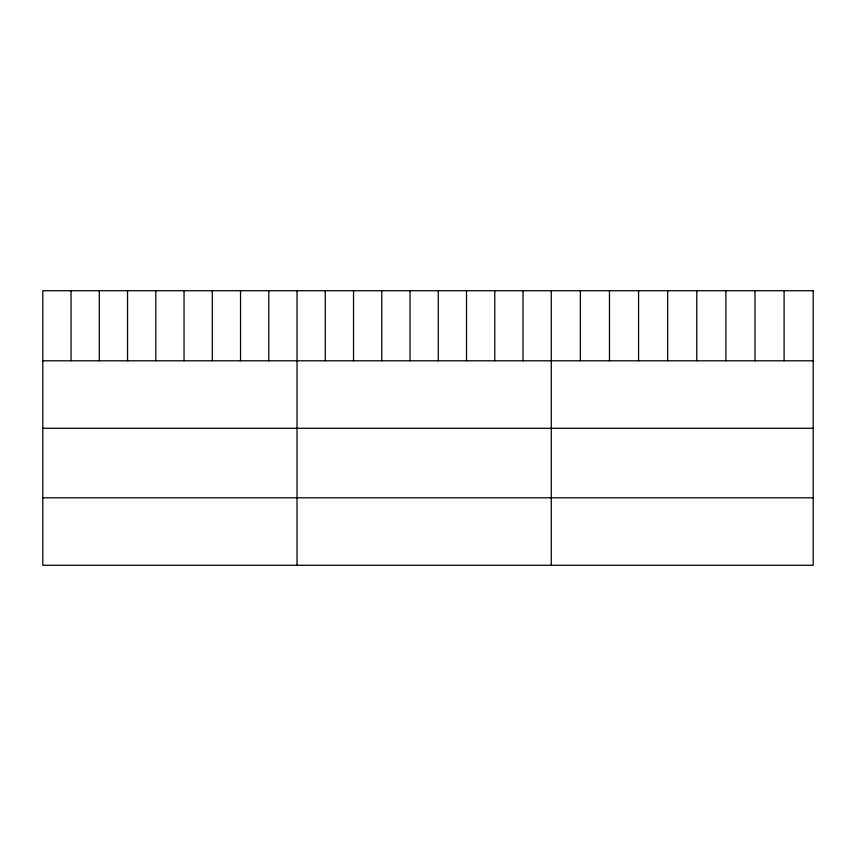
<?xml version="1.0" encoding="UTF-8"?>
<svg xmlns="http://www.w3.org/2000/svg" width="856" height="856" viewBox="0 0 856 856"><rect width="100%" height="100%" fill="white"/><g stroke="black" fill="none" stroke-linecap="round" stroke-linejoin="round"><path stroke-width="1.28" d="M42.8 360.793L813.2 360.793M42.8 428.278L813.2 428.278M42.8 497.807L813.2 497.807M784.096 290.719L784.096 360.793M754.992 290.719L754.992 360.793M725.888 290.719L725.888 360.793M696.784 290.719L696.784 360.793M667.68 290.719L667.68 360.793M638.576 290.719L638.576 360.793M609.472 290.719L609.472 360.793M580.368 290.719L580.368 360.793M551.264 290.719L551.264 565.281M523.016 290.719L523.016 360.793M494.768 290.719L494.768 360.793M466.52 290.719L466.52 360.793M438.272 290.719L438.272 360.793M410.024 290.719L410.024 360.793M381.776 290.719L381.776 360.793M353.528 290.719L353.528 360.793M325.28 290.719L325.28 360.793M297.032 290.719L297.032 565.281M268.784 290.719L268.784 360.793M240.536 290.719L240.536 360.793M212.288 290.719L212.288 360.793M184.04 290.719L184.04 360.793M155.792 290.719L155.792 360.793M127.544 290.719L127.544 360.793M99.296 290.719L99.296 360.793M71.048 290.719L71.048 360.793M813.2 290.719L42.8 290.719L42.8 565.281L813.2 565.281L813.2 290.719"/></g></svg>
